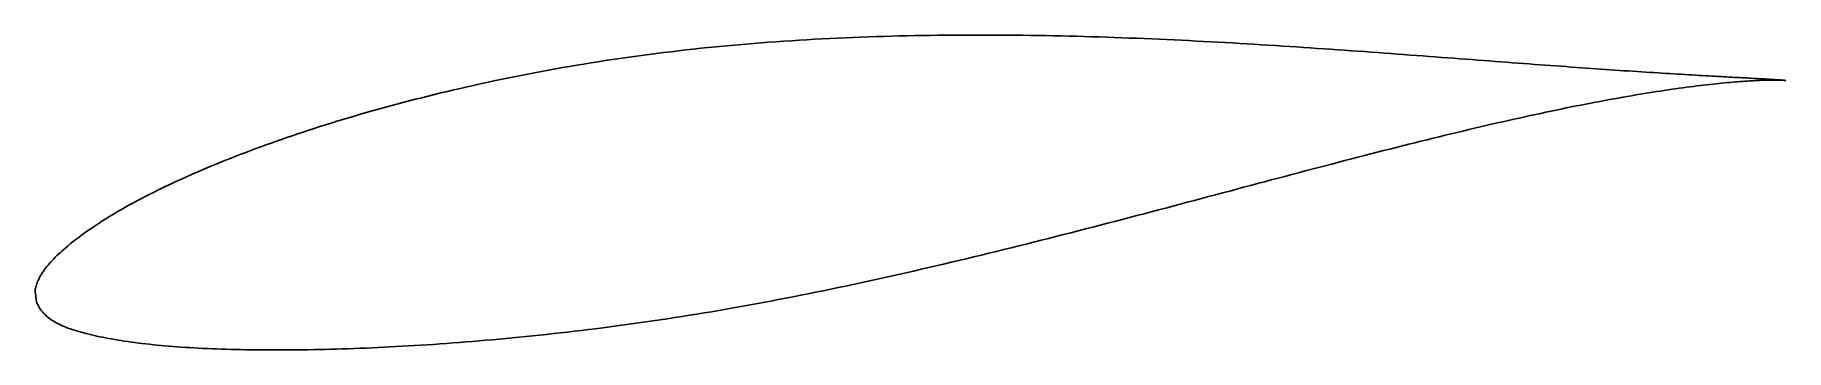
# Model space of a CAD drawing. Header units: metres. Extents: x -30.4 to 61.6, y -6.4 to 10.2.
import ezdxf

# ---------------------------------------------------------------- set-up
doc = ezdxf.new("R2010")
doc.units = ezdxf.units.M

msp = doc.modelspace()

# ---------------------------------------------------------------- linework, layer by layer
msp.add_lwpolyline([(61.595, 7.801), (61.593, 7.802), (61.588, 7.803), (61.579, 7.804), (61.566, 7.806), (61.55, 7.808), (61.53, 7.81), (61.507, 7.813), (61.48, 7.816), (61.449, 7.818), (61.415, 7.822), (61.377, 7.825), (61.336, 7.828), (61.291, 7.832), (61.243, 7.835), (61.191, 7.839), (61.135, 7.843), (61.076, 7.847), (61.014, 7.851), (60.948, 7.856), (60.878, 7.86), (60.805, 7.864), (60.729, 7.869), (60.648, 7.874), (60.565, 7.879), (60.478, 7.884), (60.387, 7.889), (60.293, 7.894), (60.195, 7.9), (60.094, 7.905), (59.99, 7.911), (59.882, 7.917), (59.771, 7.923), (59.656, 7.929), (59.537, 7.936), (59.416, 7.942), (59.291, 7.949), (59.162, 7.956), (59.03, 7.963), (58.895, 7.97), (58.756, 7.978), (58.614, 7.986), (58.469, 7.994), (58.32, 8.002), (58.168, 8.01), (58.013, 8.018), (57.854, 8.027), (57.692, 8.036), (57.527, 8.045), (57.358, 8.055), (57.186, 8.065), (57.011, 8.075), (56.833, 8.085), (56.651, 8.096), (56.466, 8.106), (56.278, 8.117), (56.087, 8.129), (55.893, 8.14), (55.695, 8.152), (55.494, 8.164), (55.29, 8.177), (55.084, 8.19), (54.873, 8.203), (54.66, 8.216), (54.444, 8.23), (54.225, 8.244), (54.003, 8.258), (53.777, 8.273), (53.549, 8.288), (53.318, 8.304), (53.083, 8.319), (52.846, 8.335), (52.606, 8.352), (52.363, 8.368), (52.117, 8.385), (51.868, 8.402), (51.616, 8.42), (51.362, 8.437), (51.104, 8.456), (50.844, 8.474), (50.581, 8.493), (50.315, 8.511), (50.047, 8.531), (49.776, 8.55), (49.502, 8.57), (49.225, 8.59), (48.946, 8.611), (48.664, 8.632), (48.379, 8.653), (48.092, 8.674), (47.803, 8.695), (47.511, 8.717), (47.216, 8.739), (46.919, 8.761), (46.619, 8.783), (46.317, 8.806), (46.012, 8.829), (45.705, 8.852), (45.396, 8.875), (45.084, 8.899), (44.77, 8.923), (44.454, 8.947), (44.135, 8.971), (43.814, 8.995), (43.491, 9.019), (43.165, 9.044), (42.838, 9.068), (42.508, 9.093), (42.176, 9.119), (41.842, 9.144), (41.506, 9.168), (41.168, 9.193), (40.828, 9.219), (40.486, 9.244), (40.142, 9.27), (39.796, 9.295), (39.448, 9.32), (39.098, 9.345), (38.747, 9.37), (38.393, 9.395), (38.038, 9.42), (37.681, 9.445), (37.322, 9.47), (36.962, 9.494), (36.6, 9.519), (36.236, 9.543), (35.871, 9.568), (35.504, 9.592), (35.135, 9.616), (34.765, 9.639), (34.393, 9.663), (34.02, 9.686), (33.646, 9.708), (33.27, 9.731), (32.893, 9.753), (32.514, 9.775), (32.134, 9.797), (31.753, 9.818), (31.37, 9.838), (30.987, 9.859), (30.602, 9.879), (30.216, 9.898), (29.829, 9.918), (29.44, 9.936), (29.051, 9.954), (28.661, 9.972), (28.269, 9.989), (27.877, 10.006), (27.483, 10.022), (27.089, 10.037), (26.694, 10.052), (26.298, 10.066), (25.901, 10.079), (25.504, 10.092), (25.106, 10.104), (24.707, 10.115), (24.307, 10.126), (23.907, 10.136), (23.506, 10.146), (23.104, 10.154), (22.702, 10.162), (22.3, 10.168), (21.897, 10.175), (21.493, 10.18), (21.089, 10.185), (20.685, 10.188), (20.28, 10.191), (19.875, 10.193), (19.47, 10.194), (19.065, 10.194), (18.659, 10.194), (18.253, 10.192), (17.847, 10.19), (17.44, 10.186), (17.034, 10.182), (16.628, 10.176), (16.221, 10.17), (15.815, 10.162), (15.408, 10.154), (15.002, 10.145), (14.596, 10.134), (14.19, 10.123), (13.784, 10.11), (13.378, 10.096), (12.973, 10.081), (12.567, 10.066), (12.162, 10.049), (11.758, 10.03), (11.354, 10.011), (10.95, 9.99), (10.546, 9.969), (10.143, 9.946), (9.741, 9.922), (9.339, 9.896), (8.938, 9.87), (8.537, 9.842), (8.137, 9.813), (7.737, 9.783), (7.338, 9.751), (6.94, 9.719), (6.543, 9.684), (6.146, 9.649), (5.75, 9.612), (5.355, 9.574), (4.961, 9.535), (4.568, 9.495), (4.176, 9.453), (3.785, 9.41), (3.395, 9.365), (3.005, 9.319), (2.617, 9.272), (2.23, 9.224), (1.844, 9.174), (1.459, 9.124), (1.075, 9.072), (0.693, 9.018), (0.312, 8.963), (-0.068, 8.907), (-0.447, 8.85), (-0.824, 8.792), (-1.2, 8.732), (-1.575, 8.671), (-1.948, 8.609), (-2.32, 8.546), (-2.69, 8.481), (-3.059, 8.416), (-3.427, 8.349), (-3.793, 8.281), (-4.157, 8.212), (-4.52, 8.142), (-4.881, 8.071), (-5.24, 8), (-5.598, 7.927), (-5.954, 7.853), (-6.309, 7.778), (-6.662, 7.702), (-7.013, 7.626), (-7.362, 7.548), (-7.709, 7.47), (-8.055, 7.39), (-8.399, 7.311), (-8.74, 7.23), (-9.08, 7.148), (-9.418, 7.066), (-9.754, 6.983), (-10.089, 6.9), (-10.421, 6.816), (-10.751, 6.731), (-11.079, 6.645), (-11.405, 6.558), (-11.729, 6.471), (-12.05, 6.384), (-12.37, 6.296), (-12.687, 6.206), (-13.002, 6.117), (-13.315, 6.027), (-13.626, 5.936), (-13.935, 5.845), (-14.241, 5.753), (-14.545, 5.66), (-14.847, 5.568), (-15.146, 5.474), (-15.443, 5.38), (-15.737, 5.286), (-16.029, 5.191), (-16.319, 5.096), (-16.606, 5), (-16.891, 4.904), (-17.173, 4.807), (-17.453, 4.711), (-17.73, 4.614), (-18.004, 4.517), (-18.276, 4.419), (-18.546, 4.321), (-18.813, 4.222), (-19.077, 4.124), (-19.338, 4.025), (-19.597, 3.926), (-19.853, 3.827), (-20.107, 3.728), (-20.357, 3.628), (-20.605, 3.528), (-20.851, 3.429), (-21.093, 3.329), (-21.333, 3.229), (-21.57, 3.129), (-21.804, 3.029), (-22.035, 2.928), (-22.263, 2.828), (-22.489, 2.728), (-22.711, 2.627), (-22.931, 2.527), (-23.147, 2.427), (-23.361, 2.326), (-23.572, 2.226), (-23.78, 2.126), (-23.984, 2.025), (-24.186, 1.925), (-24.385, 1.825), (-24.581, 1.725), (-24.773, 1.626), (-24.963, 1.526), (-25.149, 1.426), (-25.333, 1.327), (-25.513, 1.227), (-25.69, 1.128), (-25.864, 1.029), (-26.035, 0.93), (-26.203, 0.831), (-26.368, 0.733), (-26.529, 0.634), (-26.687, 0.536), (-26.842, 0.438), (-26.994, 0.341), (-27.143, 0.244), (-27.288, 0.147), (-27.43, 0.051), (-27.569, -0.045), (-27.705, -0.14), (-27.837, -0.235), (-27.966, -0.329), (-28.092, -0.422), (-28.215, -0.515), (-28.334, -0.607), (-28.45, -0.698), (-28.563, -0.788), (-28.673, -0.878), (-28.779, -0.967), (-28.882, -1.055), (-28.981, -1.142), (-29.078, -1.229), (-29.17, -1.315), (-29.26, -1.4), (-29.346, -1.484), (-29.429, -1.568), (-29.508, -1.651), (-29.584, -1.734), (-29.657, -1.815), (-29.726, -1.896), (-29.792, -1.977), (-29.855, -2.057), (-29.914, -2.136), (-29.969, -2.214), (-30.021, -2.291), (-30.07, -2.368), (-30.115, -2.444), (-30.157, -2.518), (-30.196, -2.592), (-30.231, -2.664), (-30.263, -2.735), (-30.292, -2.804), (-30.317, -2.871), (-30.339, -2.936), (-30.358, -2.998), (-30.373, -3.057), (-30.386, -3.111), (-30.396, -3.16), (-30.403, -3.202), (-30.408, -3.234), (-30.411, -3.255), (-30.338, -3.842), (-30.336, -3.847), (-30.329, -3.86), (-30.317, -3.882), (-30.3, -3.914), (-30.279, -3.958), (-30.253, -4.008), (-30.223, -4.064), (-30.189, -4.122), (-30.151, -4.182), (-30.11, -4.242), (-30.065, -4.302), (-30.016, -4.361), (-29.965, -4.42), (-29.909, -4.478), (-29.851, -4.535), (-29.789, -4.59), (-29.723, -4.645), (-29.655, -4.698), (-29.582, -4.75), (-29.507, -4.801), (-29.428, -4.851), (-29.346, -4.899), (-29.26, -4.946), (-29.172, -4.992), (-29.08, -5.037), (-28.984, -5.081), (-28.885, -5.124), (-28.783, -5.165), (-28.678, -5.206), (-28.569, -5.245), (-28.457, -5.284), (-28.341, -5.322), (-28.223, -5.359), (-28.101, -5.395), (-27.975, -5.43), (-27.847, -5.465), (-27.715, -5.498), (-27.579, -5.532), (-27.441, -5.565), (-27.299, -5.597), (-27.154, -5.629), (-27.006, -5.66), (-26.854, -5.691), (-26.699, -5.722), (-26.541, -5.752), (-26.38, -5.781), (-26.215, -5.81), (-26.047, -5.838), (-25.877, -5.865), (-25.703, -5.892), (-25.525, -5.918), (-25.345, -5.944), (-25.162, -5.969), (-24.975, -5.993), (-24.786, -6.016), (-24.593, -6.038), (-24.397, -6.06), (-24.199, -6.081), (-23.997, -6.101), (-23.792, -6.12), (-23.585, -6.139), (-23.374, -6.157), (-23.16, -6.174), (-22.944, -6.19), (-22.724, -6.205), (-22.502, -6.22), (-22.277, -6.234), (-22.049, -6.247), (-21.818, -6.26), (-21.584, -6.272), (-21.347, -6.283), (-21.108, -6.293), (-20.866, -6.302), (-20.621, -6.311), (-20.373, -6.319), (-20.123, -6.327), (-19.869, -6.333), (-19.614, -6.339), (-19.355, -6.344), (-19.094, -6.348), (-18.83, -6.352), (-18.564, -6.354), (-18.295, -6.356), (-18.023, -6.358), (-17.749, -6.358), (-17.472, -6.358), (-17.193, -6.357), (-16.912, -6.355), (-16.628, -6.353), (-16.341, -6.349), (-16.052, -6.345), (-15.761, -6.34), (-15.467, -6.334), (-15.171, -6.328), (-14.873, -6.32), (-14.572, -6.312), (-14.269, -6.303), (-13.964, -6.293), (-13.657, -6.282), (-13.347, -6.271), (-13.035, -6.258), (-12.721, -6.245), (-12.405, -6.23), (-12.087, -6.215), (-11.767, -6.199), (-11.445, -6.182), (-11.12, -6.164), (-10.794, -6.146), (-10.466, -6.126), (-10.136, -6.106), (-9.803, -6.084), (-9.469, -6.062), (-9.134, -6.038), (-8.796, -6.014), (-8.456, -5.989), (-8.115, -5.963), (-7.772, -5.936), (-7.427, -5.908), (-7.08, -5.879), (-6.732, -5.849), (-6.382, -5.818), (-6.03, -5.787), (-5.677, -5.754), (-5.322, -5.721), (-4.966, -5.687), (-4.608, -5.651), (-4.249, -5.615), (-3.888, -5.577), (-3.526, -5.539), (-3.162, -5.499), (-2.797, -5.458), (-2.431, -5.417), (-2.063, -5.374), (-1.694, -5.331), (-1.324, -5.286), (-0.953, -5.24), (-0.58, -5.193), (-0.206, -5.144), (0.168, -5.095), (0.544, -5.044), (0.922, -4.992), (1.3, -4.939), (1.679, -4.885), (2.059, -4.83), (2.44, -4.773), (2.822, -4.716), (3.205, -4.657), (3.588, -4.597), (3.973, -4.536), (4.358, -4.473), (4.744, -4.41), (5.131, -4.345), (5.518, -4.279), (5.907, -4.212), (6.296, -4.144), (6.685, -4.075), (7.075, -4.005), (7.466, -3.933), (7.857, -3.86), (8.249, -3.787), (8.641, -3.712), (9.034, -3.637), (9.427, -3.56), (9.82, -3.482), (10.214, -3.403), (10.608, -3.323), (11.003, -3.243), (11.398, -3.161), (11.793, -3.079), (12.188, -2.996), (12.584, -2.912), (12.979, -2.827), (13.375, -2.741), (13.771, -2.654), (14.167, -2.567), (14.563, -2.478), (14.959, -2.389), (15.356, -2.3), (15.752, -2.21), (16.148, -2.119), (16.544, -2.027), (16.939, -1.935), (17.335, -1.842), (17.731, -1.748), (18.126, -1.655), (18.521, -1.56), (18.916, -1.466), (19.311, -1.37), (19.705, -1.274), (20.099, -1.178), (20.493, -1.081), (20.886, -0.984), (21.279, -0.887), (21.671, -0.789), (22.063, -0.691), (22.454, -0.593), (22.845, -0.495), (23.235, -0.396), (23.625, -0.296), (24.014, -0.197), (24.403, -0.098), (24.791, 0.002), (25.178, 0.101), (25.564, 0.202), (25.95, 0.302), (26.335, 0.401), (26.719, 0.501), (27.102, 0.602), (27.484, 0.702), (27.866, 0.802), (28.246, 0.902), (28.626, 1.002), (29.004, 1.103), (29.382, 1.203), (29.758, 1.303), (30.134, 1.402), (30.508, 1.501), (30.882, 1.601), (31.254, 1.7), (31.625, 1.798), (31.995, 1.897), (32.364, 1.995), (32.731, 2.093), (33.097, 2.19), (33.462, 2.287), (33.826, 2.384), (34.188, 2.48), (34.549, 2.576), (34.909, 2.671), (35.267, 2.766), (35.624, 2.861), (35.979, 2.955), (36.332, 3.048), (36.685, 3.141), (37.035, 3.233), (37.384, 3.325), (37.732, 3.415), (38.078, 3.506), (38.422, 3.595), (38.765, 3.684), (39.106, 3.773), (39.445, 3.86), (39.782, 3.947), (40.118, 4.033), (40.452, 4.118), (40.784, 4.202), (41.114, 4.286), (41.442, 4.369), (41.769, 4.451), (42.094, 4.532), (42.416, 4.613), (42.737, 4.692), (43.056, 4.771), (43.372, 4.849), (43.687, 4.925), (44, 5.001), (44.31, 5.076), (44.619, 5.149), (44.925, 5.222), (45.229, 5.294), (45.532, 5.365), (45.832, 5.435), (46.129, 5.504), (46.425, 5.572), (46.718, 5.638), (47.009, 5.704), (47.298, 5.769), (47.584, 5.832), (47.868, 5.895), (48.149, 5.957), (48.429, 6.017), (48.706, 6.077), (48.98, 6.135), (49.252, 6.193), (49.522, 6.249), (49.789, 6.304), (50.053, 6.359), (50.315, 6.412), (50.575, 6.464), (50.831, 6.515), (51.086, 6.565), (51.337, 6.613), (51.587, 6.661), (51.833, 6.708), (52.077, 6.753), (52.318, 6.798), (52.556, 6.841), (52.792, 6.884), (53.025, 6.925), (53.255, 6.966), (53.482, 7.005), (53.707, 7.043), (53.928, 7.08), (54.147, 7.117), (54.363, 7.152), (54.576, 7.186), (54.787, 7.218), (54.994, 7.25), (55.199, 7.281), (55.4, 7.311), (55.599, 7.34), (55.794, 7.368), (55.987, 7.395), (56.176, 7.421), (56.363, 7.446), (56.547, 7.47), (56.727, 7.494), (56.905, 7.516), (57.079, 7.537), (57.25, 7.558), (57.418, 7.577), (57.583, 7.596), (57.745, 7.614), (57.904, 7.631), (58.06, 7.647), (58.212, 7.662), (58.361, 7.677), (58.507, 7.691), (58.65, 7.704), (58.789, 7.716), (58.926, 7.727), (59.059, 7.738), (59.188, 7.748), (59.315, 7.758), (59.438, 7.766), (59.558, 7.774), (59.674, 7.782), (59.788, 7.788), (59.897, 7.794), (60.004, 7.8), (60.107, 7.805), (60.207, 7.809), (60.303, 7.813), (60.396, 7.817), (60.486, 7.819), (60.572, 7.822), (60.655, 7.824), (60.734, 7.825), (60.81, 7.826), (60.882, 7.827), (60.951, 7.827), (61.017, 7.827), (61.079, 7.827), (61.138, 7.826), (61.193, 7.825), (61.244, 7.824), (61.292, 7.823), (61.337, 7.821), (61.378, 7.819), (61.415, 7.817), (61.449, 7.815), (61.48, 7.813), (61.507, 7.811), (61.53, 7.809), (61.55, 7.807), (61.566, 7.806), (61.579, 7.804), (61.588, 7.803), (61.593, 7.802), (61.595, 7.801)], close=True)

doc.saveas('drawing.dxf')
